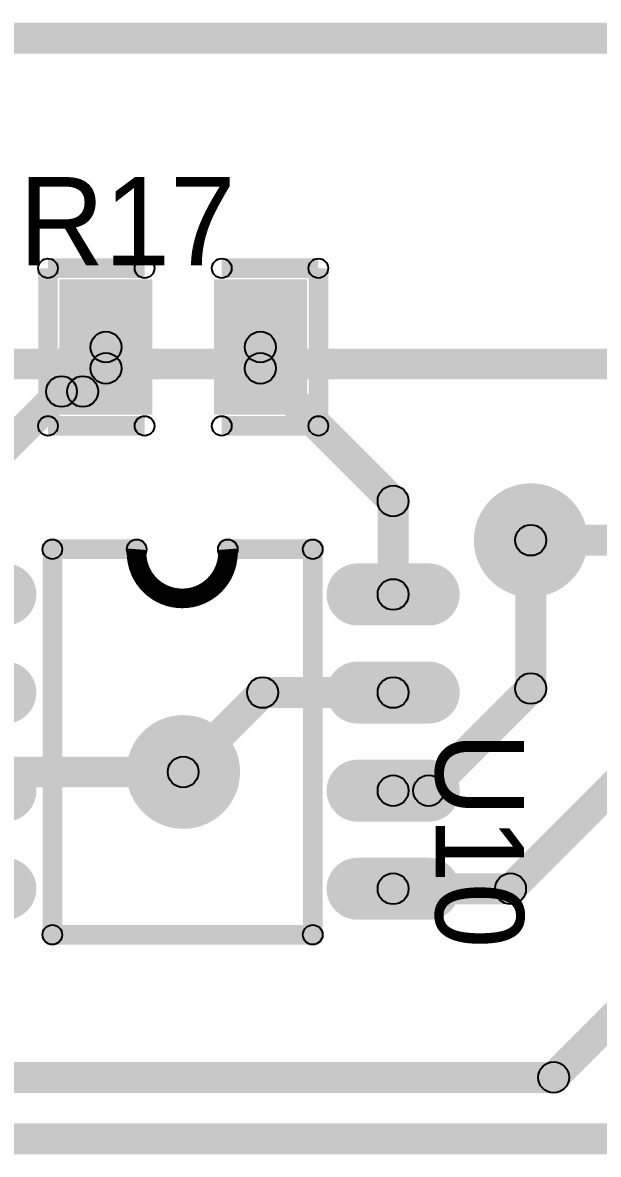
# Model space of a CAD drawing. Header units: millimetres. Extents: x 1.24 to 8.03, y 2.12 to 7.05.
# Drawn here: x 4.977 to 5.271, y 5.219 to 5.795 of the extents above; entities that cross this region are included whole.
import ezdxf

# ---------------------------------------------------------------- set-up
doc = ezdxf.new("R2010")
doc.units = ezdxf.units.MM
doc.header["$MEASUREMENT"] = 0
for name, color, linetype in [('BottomLayer', 5, 'Continuous'), ('BottomSolder', 6, 'Continuous'), ('TopLayer', 1, 'Continuous'), ('TopOverlay', 2, 'Continuous'), ('TopPaste', 8, 'Continuous'), ('TopSolder', 216, 'Continuous'), ('ViaHoleLayer', 16, 'Continuous')]:
    doc.layers.add(name, color=color, linetype=linetype)

# ---------------------------------------------------------------- blocks, each defined once
blk = doc.blocks.new('SOIC_8_L5_0_W4_0_P1_27_LS6_0_BL_8')
at = {"layer": 'TopLayer'}
h = blk.add_hatch(color=1, dxfattribs=at)
edge = h.paths.add_edge_path()
edge.add_arc((-0.075, 0.125984), 0.011811, 0, 180)
edge.add_line((-0.086811, 0.125984), (-0.086811, 0.089763))
edge.add_arc((-0.075, 0.089763), 0.011811, 180, 360)
edge.add_line((-0.063189, 0.089763), (-0.063189, 0.125984))
h = blk.add_hatch(color=1, dxfattribs=at)
edge = h.paths.add_edge_path()
edge.add_arc((-0.025, 0.125984), 0.011811, 0, 180)
edge.add_line((-0.036811, 0.125984), (-0.036811, 0.089763))
edge.add_arc((-0.025, 0.089763), 0.011811, 180, 360)
edge.add_line((-0.013189, 0.089763), (-0.013189, 0.125984))
h = blk.add_hatch(color=1, dxfattribs=at)
edge = h.paths.add_edge_path()
edge.add_arc((0.025, 0.125984), 0.011811, 0, 180)
edge.add_line((0.013189, 0.125984), (0.013189, 0.089763))
edge.add_arc((0.025, 0.089763), 0.011811, 180, 360)
edge.add_line((0.036811, 0.089763), (0.036811, 0.125984))
h = blk.add_hatch(color=1, dxfattribs=at)
edge = h.paths.add_edge_path()
edge.add_arc((0.075, 0.125984), 0.011811, 0, 180)
edge.add_line((0.063189, 0.125984), (0.063189, 0.089763))
edge.add_arc((0.075, 0.089763), 0.011811, 180, 360)
edge.add_line((0.086811, 0.089763), (0.086811, 0.125984))
h = blk.add_hatch(color=1, dxfattribs=at)
edge = h.paths.add_edge_path()
edge.add_arc((-0.075, -0.089763), 0.011811, 0, 180)
edge.add_line((-0.086811, -0.089763), (-0.086811, -0.125984))
edge.add_arc((-0.075, -0.125984), 0.011811, 180, 360)
edge.add_line((-0.063189, -0.125984), (-0.063189, -0.089763))
h = blk.add_hatch(color=1, dxfattribs=at)
edge = h.paths.add_edge_path()
edge.add_arc((-0.025, -0.089763), 0.011811, 0, 180)
edge.add_line((-0.036811, -0.089763), (-0.036811, -0.125984))
edge.add_arc((-0.025, -0.125984), 0.011811, 180, 360)
edge.add_line((-0.013189, -0.125984), (-0.013189, -0.089763))
h = blk.add_hatch(color=1, dxfattribs=at)
edge = h.paths.add_edge_path()
edge.add_arc((0.025, -0.089763), 0.011811, 0, 180)
edge.add_line((0.013189, -0.089763), (0.013189, -0.125984))
edge.add_arc((0.025, -0.125984), 0.011811, 180, 360)
edge.add_line((0.036811, -0.125984), (0.036811, -0.089763))
h = blk.add_hatch(color=1, dxfattribs=at)
edge = h.paths.add_edge_path()
edge.add_arc((0.075, -0.089763), 0.011811, 0, 180)
edge.add_line((0.063189, -0.089763), (0.063189, -0.125984))
edge.add_arc((0.075, -0.125984), 0.011811, 180, 360)
edge.add_line((0.086811, -0.125984), (0.086811, -0.089763))
at = {"layer": 'TopOverlay'}
h = blk.add_hatch(color=2, dxfattribs=at)
edge = h.paths.add_edge_path()
edge.add_arc((-0.098031, 0.066929), 0.005, 0, 360)
h = blk.add_hatch(color=2, dxfattribs=at)
edge = h.paths.add_edge_path()
edge.add_arc((-0.098031, 0.066929), 0.005, 0, 360)
for points in [[(0.098425, 0.071929), (0.098425, 0.061929), (-0.098031, 0.061929), (-0.098031, 0.071929)], [(-0.093031, 0.023622), (-0.103031, 0.023622), (-0.103031, 0.066929), (-0.093031, 0.066929)], [(0.103425, -0.065797), (0.093425, -0.065797), (0.093425, 0.066929), (0.103425, 0.066929)], [(-0.093031, -0.065797), (-0.103031, -0.065797), (-0.103031, -0.022835), (-0.093031, -0.022835)], [(0.098425, -0.060797), (0.098425, -0.070797), (-0.098031, -0.070797), (-0.098031, -0.060797)]]:
    blk.add_hatch(color=2, dxfattribs=at).paths.add_polyline_path(points)
h = blk.add_hatch(color=2, dxfattribs=at)
edge = h.paths.add_edge_path()
edge.add_arc((0.098425, 0.066929), 0.005, 0, 360)
h = blk.add_hatch(color=2, dxfattribs=at)
edge = h.paths.add_edge_path()
edge.add_arc((0.098425, 0.066929), 0.005, 0, 360)
h = blk.add_hatch(color=2, dxfattribs=at)
edge = h.paths.add_edge_path()
edge.add_arc((-0.098031, 0.023622), 0.005, 0, 360)
h = blk.add_hatch(color=2, dxfattribs=at)
edge = h.paths.add_edge_path()
edge.add_arc((-0.098031, 0.023622), 0.005, 0, 360)
h = blk.add_hatch(color=2, dxfattribs=at)
edge = h.paths.add_edge_path()
edge.add_arc((-0.098031, -0.022835), 0.005, 0, 360)
h = blk.add_hatch(color=2, dxfattribs=at)
edge = h.paths.add_edge_path()
edge.add_arc((-0.098031, -0.022835), 0.005, 0, 360)
h = blk.add_hatch(color=2, dxfattribs=at)
edge = h.paths.add_edge_path()
edge.add_arc((-0.098031, -0.065797), 0.005, 0, 360)
h = blk.add_hatch(color=2, dxfattribs=at)
edge = h.paths.add_edge_path()
edge.add_arc((-0.098031, -0.065797), 0.005, 0, 360)
h = blk.add_hatch(color=2, dxfattribs=at)
edge = h.paths.add_edge_path()
edge.add_arc((0.098425, -0.065797), 0.005, 0, 360)
h = blk.add_hatch(color=2, dxfattribs=at)
edge = h.paths.add_edge_path()
edge.add_arc((0.098425, -0.065797), 0.005, 0, 360)
at = {"layer": 'TopPaste'}
h = blk.add_hatch(color=8, dxfattribs=at)
edge = h.paths.add_edge_path()
edge.add_arc((-0.075, 0.125984), 0.011811, 0, 180)
edge.add_line((-0.086811, 0.125984), (-0.086811, 0.089763))
edge.add_arc((-0.075, 0.089763), 0.011811, 180, 360)
edge.add_line((-0.063189, 0.089763), (-0.063189, 0.125984))
h = blk.add_hatch(color=8, dxfattribs=at)
edge = h.paths.add_edge_path()
edge.add_arc((-0.025, 0.125984), 0.011811, 0, 180)
edge.add_line((-0.036811, 0.125984), (-0.036811, 0.089763))
edge.add_arc((-0.025, 0.089763), 0.011811, 180, 360)
edge.add_line((-0.013189, 0.089763), (-0.013189, 0.125984))
h = blk.add_hatch(color=8, dxfattribs=at)
edge = h.paths.add_edge_path()
edge.add_arc((0.025, 0.125984), 0.011811, 0, 180)
edge.add_line((0.013189, 0.125984), (0.013189, 0.089763))
edge.add_arc((0.025, 0.089763), 0.011811, 180, 360)
edge.add_line((0.036811, 0.089763), (0.036811, 0.125984))
h = blk.add_hatch(color=8, dxfattribs=at)
edge = h.paths.add_edge_path()
edge.add_arc((0.075, 0.125984), 0.011811, 0, 180)
edge.add_line((0.063189, 0.125984), (0.063189, 0.089763))
edge.add_arc((0.075, 0.089763), 0.011811, 180, 360)
edge.add_line((0.086811, 0.089763), (0.086811, 0.125984))
h = blk.add_hatch(color=8, dxfattribs=at)
edge = h.paths.add_edge_path()
edge.add_arc((-0.075, -0.089763), 0.011811, 0, 180)
edge.add_line((-0.086811, -0.089763), (-0.086811, -0.125984))
edge.add_arc((-0.075, -0.125984), 0.011811, 180, 360)
edge.add_line((-0.063189, -0.125984), (-0.063189, -0.089763))
h = blk.add_hatch(color=8, dxfattribs=at)
edge = h.paths.add_edge_path()
edge.add_arc((-0.025, -0.089763), 0.011811, 0, 180)
edge.add_line((-0.036811, -0.089763), (-0.036811, -0.125984))
edge.add_arc((-0.025, -0.125984), 0.011811, 180, 360)
edge.add_line((-0.013189, -0.125984), (-0.013189, -0.089763))
h = blk.add_hatch(color=8, dxfattribs=at)
edge = h.paths.add_edge_path()
edge.add_arc((0.025, -0.089763), 0.011811, 0, 180)
edge.add_line((0.013189, -0.089763), (0.013189, -0.125984))
edge.add_arc((0.025, -0.125984), 0.011811, 180, 360)
edge.add_line((0.036811, -0.125984), (0.036811, -0.089763))
h = blk.add_hatch(color=8, dxfattribs=at)
edge = h.paths.add_edge_path()
edge.add_arc((0.075, -0.089763), 0.011811, 0, 180)
edge.add_line((0.063189, -0.089763), (0.063189, -0.125984))
edge.add_arc((0.075, -0.125984), 0.011811, 180, 360)
edge.add_line((0.086811, -0.125984), (0.086811, -0.089763))
at = {"layer": 'TopSolder'}
h = blk.add_hatch(color=216, dxfattribs=at)
edge = h.paths.add_edge_path()
edge.add_arc((-0.075, 0.125984), 0.015811, 0, 180)
edge.add_line((-0.090811, 0.125984), (-0.090811, 0.089763))
edge.add_arc((-0.075, 0.089763), 0.015811, 180, 360)
edge.add_line((-0.059189, 0.089763), (-0.059189, 0.125984))
h = blk.add_hatch(color=216, dxfattribs=at)
edge = h.paths.add_edge_path()
edge.add_arc((-0.025, 0.125984), 0.015811, 0, 180)
edge.add_line((-0.040811, 0.125984), (-0.040811, 0.089763))
edge.add_arc((-0.025, 0.089763), 0.015811, 180, 360)
edge.add_line((-0.009189, 0.089763), (-0.009189, 0.125984))
h = blk.add_hatch(color=216, dxfattribs=at)
edge = h.paths.add_edge_path()
edge.add_arc((0.025, 0.125984), 0.015811, 0, 180)
edge.add_line((0.009189, 0.125984), (0.009189, 0.089763))
edge.add_arc((0.025, 0.089763), 0.015811, 180, 360)
edge.add_line((0.040811, 0.089763), (0.040811, 0.125984))
h = blk.add_hatch(color=216, dxfattribs=at)
edge = h.paths.add_edge_path()
edge.add_arc((0.075, 0.125984), 0.015811, 0, 180)
edge.add_line((0.059189, 0.125984), (0.059189, 0.089763))
edge.add_arc((0.075, 0.089763), 0.015811, 180, 360)
edge.add_line((0.090811, 0.089763), (0.090811, 0.125984))
h = blk.add_hatch(color=216, dxfattribs=at)
edge = h.paths.add_edge_path()
edge.add_arc((-0.075, -0.089763), 0.015811, 0, 180)
edge.add_line((-0.090811, -0.089763), (-0.090811, -0.125984))
edge.add_arc((-0.075, -0.125984), 0.015811, 180, 360)
edge.add_line((-0.059189, -0.125984), (-0.059189, -0.089763))
h = blk.add_hatch(color=216, dxfattribs=at)
edge = h.paths.add_edge_path()
edge.add_arc((-0.025, -0.089763), 0.015811, 0, 180)
edge.add_line((-0.040811, -0.089763), (-0.040811, -0.125984))
edge.add_arc((-0.025, -0.125984), 0.015811, 180, 360)
edge.add_line((-0.009189, -0.125984), (-0.009189, -0.089763))
h = blk.add_hatch(color=216, dxfattribs=at)
edge = h.paths.add_edge_path()
edge.add_arc((0.025, -0.089763), 0.015811, 0, 180)
edge.add_line((0.009189, -0.089763), (0.009189, -0.125984))
edge.add_arc((0.025, -0.125984), 0.015811, 180, 360)
edge.add_line((0.040811, -0.125984), (0.040811, -0.089763))
h = blk.add_hatch(color=216, dxfattribs=at)
edge = h.paths.add_edge_path()
edge.add_arc((0.075, -0.089763), 0.015811, 0, 180)
edge.add_line((0.059189, -0.089763), (0.059189, -0.125984))
edge.add_arc((0.075, -0.125984), 0.015811, 180, 360)
edge.add_line((0.090811, -0.125984), (0.090811, -0.089763))
at = {"layer": 'TopOverlay', "const_width": 0.01}
blk.add_lwpolyline([(-0.098031, 0.023622, -1.0785851), (-0.098031, -0.022835)], format="xyb", dxfattribs=at)
at = {"layer": 'TopOverlay'}
for centre in [(-0.098031, 0.066929), (-0.098031, 0.066929), (0.098425, 0.066929), (0.098425, 0.066929), (-0.098031, 0.023622), (-0.098031, 0.023622), (-0.098031, -0.022835), (-0.098031, -0.022835), (-0.098031, -0.065797), (-0.098031, -0.065797), (0.098425, -0.065797), (0.098425, -0.065797)]:
    blk.add_circle(centre, 0.005, dxfattribs=at)
blk = doc.blocks.new('R0805_64')
at = {"layer": 'TopLayer'}
for points in [[(-0.05906, 0.03051), (-0.01969, 0.03051), (-0.01969, -0.03051), (-0.05906, -0.03051)], [(0.01968, 0.03051), (0.05905, 0.03051), (0.05905, -0.03051), (0.01968, -0.03051)]]:
    blk.add_hatch(color=1, dxfattribs=at).paths.add_polyline_path(points)
at = {"layer": 'TopOverlay'}
h = blk.add_hatch(color=2, dxfattribs=at)
edge = h.paths.add_edge_path()
edge.add_arc((-0.0689, 0.04016), 0.005, 0, 360)
h = blk.add_hatch(color=2, dxfattribs=at)
edge = h.paths.add_edge_path()
edge.add_arc((-0.0689, 0.04016), 0.005, 0, 360)
for points in [[(-0.0689, 0.03516), (-0.0689, 0.04516), (-0.01969, 0.04516), (-0.01969, 0.03516)], [(0.01968, 0.03516), (0.01968, 0.04516), (0.0689, 0.04516), (0.0689, 0.03516)], [(-0.0739, 0.04016), (-0.0639, 0.04016), (-0.0639, -0.04016), (-0.0739, -0.04016)], [(0.0739, -0.04016), (0.0639, -0.04016), (0.0639, 0.04016), (0.0739, 0.04016)], [(-0.0689, -0.04516), (-0.0689, -0.03516), (-0.01969, -0.03516), (-0.01969, -0.04516)], [(0.01968, -0.04516), (0.01968, -0.03516), (0.0689, -0.03516), (0.0689, -0.04516)]]:
    blk.add_hatch(color=2, dxfattribs=at).paths.add_polyline_path(points)
h = blk.add_hatch(color=2, dxfattribs=at)
edge = h.paths.add_edge_path()
edge.add_arc((-0.01969, 0.04016), 0.005, 0, 360)
h = blk.add_hatch(color=2, dxfattribs=at)
edge = h.paths.add_edge_path()
edge.add_arc((0.01968, 0.04016), 0.005, 0, 360)
h = blk.add_hatch(color=2, dxfattribs=at)
edge = h.paths.add_edge_path()
edge.add_arc((0.0689, 0.04016), 0.005, 0, 360)
h = blk.add_hatch(color=2, dxfattribs=at)
edge = h.paths.add_edge_path()
edge.add_arc((0.0689, 0.04016), 0.005, 0, 360)
h = blk.add_hatch(color=2, dxfattribs=at)
edge = h.paths.add_edge_path()
edge.add_arc((-0.0689, -0.04016), 0.005, 0, 360)
h = blk.add_hatch(color=2, dxfattribs=at)
edge = h.paths.add_edge_path()
edge.add_arc((-0.0689, -0.04016), 0.005, 0, 360)
h = blk.add_hatch(color=2, dxfattribs=at)
edge = h.paths.add_edge_path()
edge.add_arc((-0.01969, -0.04016), 0.005, 0, 360)
h = blk.add_hatch(color=2, dxfattribs=at)
edge = h.paths.add_edge_path()
edge.add_arc((0.01968, -0.04016), 0.005, 0, 360)
h = blk.add_hatch(color=2, dxfattribs=at)
edge = h.paths.add_edge_path()
edge.add_arc((0.0689, -0.04016), 0.005, 0, 360)
h = blk.add_hatch(color=2, dxfattribs=at)
edge = h.paths.add_edge_path()
edge.add_arc((0.0689, -0.04016), 0.005, 0, 360)
at = {"layer": 'TopPaste'}
for points in [[(-0.05906, 0.03051), (-0.01969, 0.03051), (-0.01969, -0.03051), (-0.05906, -0.03051)], [(0.01968, 0.03051), (0.05905, 0.03051), (0.05905, -0.03051), (0.01968, -0.03051)]]:
    blk.add_hatch(color=8, dxfattribs=at).paths.add_polyline_path(points)
at = {"layer": 'TopSolder'}
for points in [[(-0.06306, 0.03451), (-0.01569, 0.03451), (-0.01569, -0.03451), (-0.06306, -0.03451)], [(0.01568, 0.03451), (0.06305, 0.03451), (0.06305, -0.03451), (0.01568, -0.03451)]]:
    blk.add_hatch(color=216, dxfattribs=at).paths.add_polyline_path(points)
at = {"layer": 'TopOverlay'}
for centre in [(-0.0689, 0.04016), (-0.0689, 0.04016), (-0.01969, 0.04016), (0.01968, 0.04016), (0.0689, 0.04016), (0.0689, 0.04016), (-0.0689, -0.04016), (-0.0689, -0.04016), (-0.01969, -0.04016), (0.01968, -0.04016), (0.0689, -0.04016), (0.0689, -0.04016)]:
    blk.add_circle(centre, 0.005, dxfattribs=at)

msp = doc.modelspace()

# ---------------------------------------------------------------- hatches: boundary and pattern name
at = {"layer": 'BottomLayer'}
for points in [[(4.76378, 5.77953), (4.76378, 5.79528), (5.31496, 5.79528), (5.31496, 5.77953)], [(4.6971, 5.61344), (4.6971, 5.62919), (5.37741, 5.62919), (5.37741, 5.61344)], [(5.23622, 5.52362), (5.23622, 5.53937), (5.35749, 5.53937), (5.35749, 5.52362)], [(4.51772, 5.40551), (4.51772, 5.42126), (5.05906, 5.42126), (5.05906, 5.40551)], [(5.25346, 5.25217), (5.24232, 5.2633), (5.34876, 5.36974), (5.3599, 5.35861)], [(3.11763, 5.24986), (3.11763, 5.26561), (5.24789, 5.26561), (5.24789, 5.24986)]]:
    msp.add_hatch(color=5, dxfattribs=at).paths.add_polyline_path(points)
h = msp.add_hatch(color=5, dxfattribs=at)
edge = h.paths.add_edge_path()
edge.add_arc((5.23622, 5.5315), 0.025, 0, 360)
h = msp.add_hatch(color=5, dxfattribs=at)
edge = h.paths.add_edge_path()
edge.add_arc((5.23622, 5.5315), 0.00787, 0, 360)
h = msp.add_hatch(color=5, dxfattribs=at)
edge = h.paths.add_edge_path()
edge.add_arc((5.05906, 5.41339), 0.025, 0, 360)
h = msp.add_hatch(color=5, dxfattribs=at)
edge = h.paths.add_edge_path()
edge.add_arc((5.05906, 5.41339), 0.00787, 0, 360)
h = msp.add_hatch(color=5, dxfattribs=at)
edge = h.paths.add_edge_path()
edge.add_arc((5.24789, 5.25773), 0.00787, 0, 360)
h = msp.add_hatch(color=5, dxfattribs=at)
edge = h.paths.add_edge_path()
edge.add_arc((5.24789, 5.25773), 0.00787, 0, 360)
at = {"layer": 'BottomSolder'}
h = msp.add_hatch(color=6, dxfattribs=at)
edge = h.paths.add_edge_path()
edge.add_arc((5.23622, 5.5315), 0.029, 0, 360)
h = msp.add_hatch(color=6, dxfattribs=at)
edge = h.paths.add_edge_path()
edge.add_arc((5.05906, 5.41339), 0.029, 0, 360)
at = {"layer": 'TopLayer'}
h = msp.add_hatch(color=1, dxfattribs=at)
edge = h.paths.add_edge_path()
edge.add_arc((5.01969, 5.62992), 0.00787, 0, 360)
h = msp.add_hatch(color=1, dxfattribs=at)
edge = h.paths.add_edge_path()
edge.add_arc((5.09843, 5.62992), 0.00787, 0, 360)
for points in [[(5.02756, 5.61909), (5.01181, 5.61909), (5.01181, 5.62992), (5.02756, 5.62992)], [(5.1063, 5.61909), (5.09055, 5.61909), (5.09055, 5.62992), (5.1063, 5.62992)], [(5.01344, 5.60172), (5.00231, 5.61285), (5.01412, 5.62466), (5.02525, 5.61353)], [(5.09286, 5.61353), (5.10399, 5.62466), (5.17163, 5.55702), (5.1605, 5.54589)], [(4.97182, 5.57092), (4.96069, 5.58206), (4.99148, 5.61285), (5.00262, 5.60172)], [(4.99705, 5.59941), (4.99705, 5.61516), (5.00787, 5.61516), (5.00787, 5.59941)], [(5.17394, 5.50386), (5.15819, 5.50386), (5.15819, 5.55145), (5.17394, 5.55145)], [(5.24409, 5.45591), (5.22835, 5.45591), (5.22835, 5.5315), (5.24409, 5.5315)], [(5.06462, 5.40782), (5.05349, 5.41895), (5.09396, 5.45943), (5.1051, 5.44829)], [(5.09953, 5.44599), (5.09953, 5.46173), (5.16606, 5.46173), (5.16606, 5.44599)], [(5.18974, 5.39829), (5.17861, 5.40943), (5.23065, 5.46147), (5.24179, 5.45034)], [(5.23147, 5.34829), (5.22034, 5.35943), (5.27987, 5.41895), (5.291, 5.40782)], [(5.16606, 5.39599), (5.16606, 5.41173), (5.18418, 5.41173), (5.18418, 5.39599)], [(5.16606, 5.34599), (5.16606, 5.36173), (5.22591, 5.36173), (5.22591, 5.34599)], [(4.82283, 5.2185), (4.82283, 5.23425), (5.38032, 5.23425), (5.38032, 5.2185)]]:
    msp.add_hatch(color=1, dxfattribs=at).paths.add_polyline_path(points)
h = msp.add_hatch(color=1, dxfattribs=at)
edge = h.paths.add_edge_path()
edge.add_arc((5.01969, 5.61909), 0.00787, 0, 360)
h = msp.add_hatch(color=1, dxfattribs=at)
edge = h.paths.add_edge_path()
edge.add_arc((5.01969, 5.61909), 0.00787, 0, 360)
h = msp.add_hatch(color=1, dxfattribs=at)
edge = h.paths.add_edge_path()
edge.add_arc((5.09843, 5.61909), 0.00787, 0, 360)
h = msp.add_hatch(color=1, dxfattribs=at)
edge = h.paths.add_edge_path()
edge.add_arc((5.09843, 5.61909), 0.00787, 0, 360)
h = msp.add_hatch(color=1, dxfattribs=at)
edge = h.paths.add_edge_path()
edge.add_arc((4.99705, 5.60728), 0.00787, 0, 360)
h = msp.add_hatch(color=1, dxfattribs=at)
edge = h.paths.add_edge_path()
edge.add_arc((4.99705, 5.60728), 0.00787, 0, 360)
h = msp.add_hatch(color=1, dxfattribs=at)
edge = h.paths.add_edge_path()
edge.add_arc((5.00787, 5.60728), 0.00787, 0, 360)
h = msp.add_hatch(color=1, dxfattribs=at)
edge = h.paths.add_edge_path()
edge.add_arc((5.00787, 5.60728), 0.00787, 0, 360)
h = msp.add_hatch(color=1, dxfattribs=at)
edge = h.paths.add_edge_path()
edge.add_arc((5.16606, 5.55145), 0.00787, 0, 360)
h = msp.add_hatch(color=1, dxfattribs=at)
edge = h.paths.add_edge_path()
edge.add_arc((5.16606, 5.55145), 0.00787, 0, 360)
h = msp.add_hatch(color=1, dxfattribs=at)
edge = h.paths.add_edge_path()
edge.add_arc((5.23622, 5.5315), 0.025, 0, 360)
h = msp.add_hatch(color=1, dxfattribs=at)
edge = h.paths.add_edge_path()
edge.add_arc((5.23622, 5.5315), 0.00787, 0, 360)
h = msp.add_hatch(color=1, dxfattribs=at)
edge = h.paths.add_edge_path()
edge.add_arc((5.16606, 5.50386), 0.00787, 0, 360)
h = msp.add_hatch(color=1, dxfattribs=at)
edge = h.paths.add_edge_path()
edge.add_arc((5.23622, 5.45591), 0.00787, 0, 360)
h = msp.add_hatch(color=1, dxfattribs=at)
edge = h.paths.add_edge_path()
edge.add_arc((5.23622, 5.45591), 0.00787, 0, 360)
h = msp.add_hatch(color=1, dxfattribs=at)
edge = h.paths.add_edge_path()
edge.add_arc((5.09953, 5.45386), 0.00787, 0, 360)
h = msp.add_hatch(color=1, dxfattribs=at)
edge = h.paths.add_edge_path()
edge.add_arc((5.09953, 5.45386), 0.00787, 0, 360)
h = msp.add_hatch(color=1, dxfattribs=at)
edge = h.paths.add_edge_path()
edge.add_arc((5.16606, 5.45386), 0.00787, 0, 360)
h = msp.add_hatch(color=1, dxfattribs=at)
edge = h.paths.add_edge_path()
edge.add_arc((5.05906, 5.41339), 0.025, 0, 360)
h = msp.add_hatch(color=1, dxfattribs=at)
edge = h.paths.add_edge_path()
edge.add_arc((5.05906, 5.41339), 0.00787, 0, 360)
h = msp.add_hatch(color=1, dxfattribs=at)
edge = h.paths.add_edge_path()
edge.add_arc((5.16606, 5.40386), 0.00787, 0, 360)
h = msp.add_hatch(color=1, dxfattribs=at)
edge = h.paths.add_edge_path()
edge.add_arc((5.18418, 5.40386), 0.00787, 0, 360)
h = msp.add_hatch(color=1, dxfattribs=at)
edge = h.paths.add_edge_path()
edge.add_arc((5.18418, 5.40386), 0.00787, 0, 360)
h = msp.add_hatch(color=1, dxfattribs=at)
edge = h.paths.add_edge_path()
edge.add_arc((5.16606, 5.35386), 0.00787, 0, 360)
h = msp.add_hatch(color=1, dxfattribs=at)
edge = h.paths.add_edge_path()
edge.add_arc((5.22591, 5.35386), 0.00787, 0, 360)
h = msp.add_hatch(color=1, dxfattribs=at)
edge = h.paths.add_edge_path()
edge.add_arc((5.22591, 5.35386), 0.00787, 0, 360)
at = {"layer": 'TopSolder'}
h = msp.add_hatch(color=216, dxfattribs=at)
edge = h.paths.add_edge_path()
edge.add_arc((5.23622, 5.5315), 0.029, 0, 360)
h = msp.add_hatch(color=216, dxfattribs=at)
edge = h.paths.add_edge_path()
edge.add_arc((5.05906, 5.41339), 0.029, 0, 360)
at = {"layer": 'ViaHoleLayer'}
h = msp.add_hatch(color=16, dxfattribs=at)
edge = h.paths.add_edge_path()
edge.add_arc((5.23622, 5.5315), 0.014, 0, 360)
h = msp.add_hatch(color=16, dxfattribs=at)
edge = h.paths.add_edge_path()
edge.add_arc((5.05906, 5.41339), 0.014, 0, 360)

# ---------------------------------------------------------------- linework, layer by layer
at = {"layer": 'BottomLayer'}
for centre in [(5.23622, 5.5315), (5.05906, 5.41339), (5.24789, 5.25773), (5.24789, 5.25773)]:
    msp.add_circle(centre, 0.00787, dxfattribs=at)
at = {"layer": 'TopLayer'}
for centre in [(5.01969, 5.62992), (5.09843, 5.62992), (5.01969, 5.61909), (5.01969, 5.61909), (5.09843, 5.61909), (5.09843, 5.61909), (4.99705, 5.60728), (4.99705, 5.60728), (5.00787, 5.60728), (5.00787, 5.60728), (5.16606, 5.55145), (5.16606, 5.55145), (5.23622, 5.5315), (5.16606, 5.50386), (5.23622, 5.45591), (5.23622, 5.45591), (5.09953, 5.45386), (5.09953, 5.45386), (5.16606, 5.45386), (5.05906, 5.41339), (5.16606, 5.40386), (5.18418, 5.40386), (5.18418, 5.40386), (5.16606, 5.35386), (5.22591, 5.35386), (5.22591, 5.35386)]:
    msp.add_circle(centre, 0.00787, dxfattribs=at)

# ---------------------------------------------------------------- block references
for name, p, rotation in [('R0805_64', (5.05906, 5.62992), 360), ('SOIC_8_L5_0_W4_0_P1_27_LS6_0_BL_8', (5.05819, 5.42886), 270)]:
    msp.add_blockref(name, p, dxfattribs=dict(rotation=rotation))

# ---------------------------------------------------------------- texts
at = {"layer": 'TopOverlay'}
msp.add_text('R17', height=0.045, dxfattribs=at).set_placement((4.97541, 5.67156))
msp.add_text('U10', height=0.045, rotation=270, dxfattribs=at).set_placement((5.18769, 5.43386))

doc.saveas('drawing.dxf')
